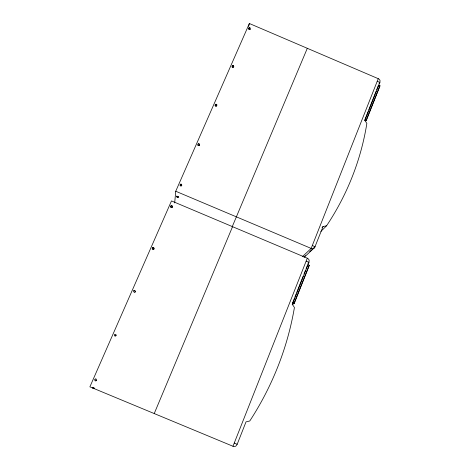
<?xml version="1.0" encoding="UTF-8"?>
<svg xmlns="http://www.w3.org/2000/svg" width="470" height="470" viewBox="0 0 470 470"><rect width="100%" height="100%" fill="white"/><g stroke="black" fill="none" stroke-linecap="round" stroke-linejoin="round"><path stroke-width="0.7" d="M170.945 205.872L170.581 206.495L171.568 205.696L172.461 206.612L172.167 205.948M170.657 207.129L171.797 207.511L172.32 207.135L171.139 207.564L170.587 206.4M170.933 205.966L171.568 205.696M174.687 202.922L175.739 191.249L249.364 23.5L378.415 78.748A3.56 3.29 32.7 0 1 379.126 79.236L379.754 79.976A2.515 2.321 32.7 0 1 380.06 80.746L379.872 82.45L364.879 120.467L366.859 123.416A291.488 271.648 3.9 0 1 326.579 225.788L320.863 231.422M180.057 184.798L180.41 184.275L181.632 184.352L181.772 185.632L180.603 185.961L180.128 185.527L180.41 184.275M180.128 185.527L181.255 186.003M180.398 184.381L181.032 184.099M181.632 184.352L181.02 184.205M197.841 145.118L199.462 145.23L198.317 145.547L197.841 145.118L197.782 144.384L198.739 143.708L199.621 144.507L199.462 145.23M198.129 143.873L199.327 143.955M215.084 105.01L215.63 106.032L216.265 106.079L216.929 104.998L216.053 104.205L215.448 104.369L215.166 105.609M215.448 104.369L216.929 104.998M215.63 106.032L215.195 105.468M216.265 106.079L216.764 105.727M232.057 66.217L232.392 65.73L233.561 65.818L233.684 67.081L232.568 67.38L232.109 66.963L232.392 65.73M248.642 28.4L249.141 29.563L250.24 29.281L250.122 28.018L248.965 27.924L248.595 28.576L248.965 27.924M232.109 66.963L233.684 67.081M232.356 65.888L232.985 65.571M233.854 66.352L233.561 65.818M172.314 207.229L172.466 206.518M153.996 249.047L153.849 247.766L152.603 247.696L152.239 248.236L152.321 248.959L153.467 249.435L153.996 248.977L152.803 249.329L152.239 248.236M135.254 291.846L135.096 290.56L133.838 290.495L133.556 291.758L134.714 292.246L135.243 291.794L134.714 292.246M116.072 335.656L115.908 334.364L114.627 334.305L114.328 335.545L114.839 336.032L116.049 335.627L115.52 336.062M95.939 379.084L94.963 379.161L94.576 379.742L95.181 380.9L96.426 380.506L96.256 379.214L95.627 378.949M248.659 26.344L249.364 23.5M248.683 29.152L250.24 29.281M249.552 27.771L248.924 28.1M249.84 27.895L250.122 28.018M232.973 446.271L307.298 258.206L171.491 200.919L89.888 386.839L233.155 446.336A4.024 3.907 -86 0 0 234.089 446.5L235.159 446.371A2.844 2.761 -85.9 0 0 235.993 445.948L237.191 444.279L246.022 421.878L249.782 420.979A312.197 296.447 -20 0 0 294.42 307.533L292.369 304.349L308.949 262.307L309.172 260.433A2.65 2.562 43.7 0 0 308.861 259.605L308.208 258.811A3.748 3.631 43.8 0 0 307.462 258.288L307.298 258.206M378.256 78.672L311.163 248.424L302.604 256.45M292.951 302.028L294.291 298.626M294.831 297.269L296.171 293.868M296.705 292.51L303.144 276.19M303.949 274.151L305.559 270.068M306.093 268.711L307.433 265.309M368.11 111.472L364.914 119.58L366.424 120.22L379.989 85.769L378.497 85.135L376.635 89.858M368.645 110.121L376.1 91.209M326.579 225.788L323.055 226.528L314.712 247.455L304.072 257.378M364.467 120.167L365.971 120.808L379.989 85.769M292.129 304.772L294.273 303.373L309.272 265.291L307.703 264.628M154.231 413.565L232.556 226.675M307.31 48.304L232.115 226.975M92.619 387.891L94.4 388.631L92.619 387.891L92.784 387.521M176.456 196.519L176.908 196.166L178.289 196.895C176.973 198.175 175.727 195.238 178.142 197.23M176.544 196.724L176.603 196.184M176.761 196.501L176.908 196.166M176.979 197.018L176.691 196.384M93.442 388.255L93.606 387.885L94.206 388.126L94.041 388.496M177.319 196.677L177.466 196.343M93.6 388.267L93.765 387.897M177.272 197.142L177.125 196.677M93.912 388.396L94.071 388.02M177.866 196.965L178.013 196.63M178.024 197.347L178.289 196.895M152.245 248.313L152.603 247.696M379.014 83.642L379.872 82.45L377.21 81.31M365.971 120.808L366.424 120.22M322.021 227.562L323.055 226.528M304.331 256.661L305.406 255.668M309.712 251.685L312.409 249.194M313.484 248.195L315.1 246.703L312.309 245.522M307.838 263.259L308.949 262.307L306.146 261.126M309.272 265.291L293.962 303.579L292.375 302.909M314.254 247.996L314.001 248.195A2.638 2.544 41.8 0 1 313.22 248.56L312.221 248.654A3.731 3.596 41.7 0 1 311.34 248.489L175.739 191.249M95.868 380.929L96.426 380.506M152.603 247.772L153.238 247.584L154.148 248.348M215.66 105.891L216.294 105.938M177.713 196.93L178.171 197.012M234.242 443.051L237.191 444.279M292.681 302.709L294.273 303.373M171.562 205.79L172.161 206.042M232.95 65.73L233.525 65.976M133.838 290.495L134.479 290.301"/></g></svg>
